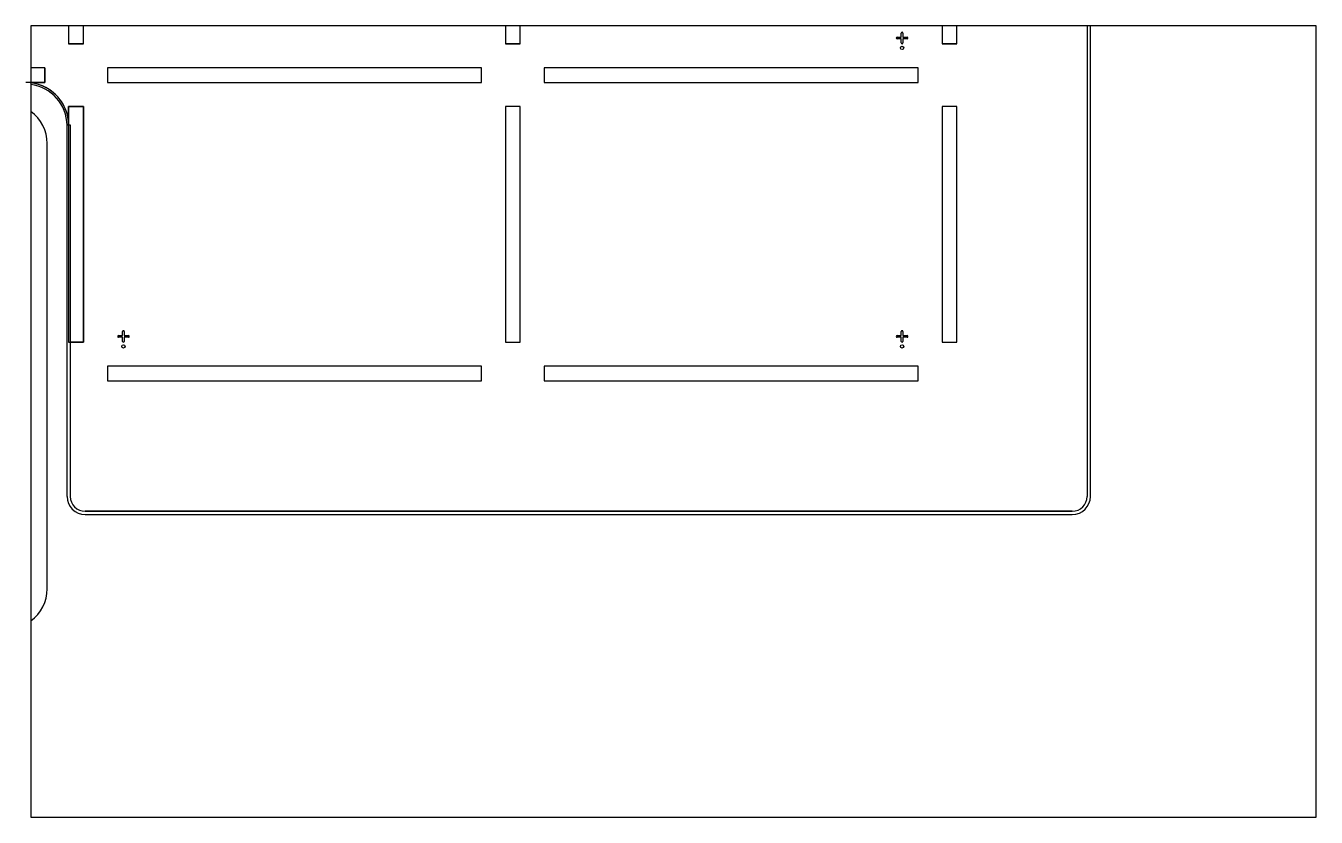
# Model space of a CAD drawing. Header units: millimetres. Extents: x -82 to 310, y -400 to -160.
import ezdxf

# ---------------------------------------------------------------- set-up
doc = ezdxf.new("R2010")
doc.units = ezdxf.units.MM
doc.layers.get('0').update_dxf_attribs({"linetype": 'CONTINUOUS'})

msp = doc.modelspace()

# ---------------------------------------------------------------- linework, layer by layer
for p, q in [((241.5, -160), (240.5, -160)), ((240.5, -160), (240.5, -302.71)), ((241.5, -302.71), (241.5, -160)), ((182.62, -163.71), (182.62, -163.7)), ((182.87, -163.46), (184.12, -163.46)), ((184.12, -163.96), (182.87, -163.96)), ((184.12, -163.46), (184.12, -162.2)), ((184.12, -165.21), (184.12, -163.96)), ((184.37, -161.96), (184.37, -161.96)), ((184.62, -162.2), (184.62, -163.46)), ((184.62, -163.46), (185.87, -163.46)), ((184.62, -163.96), (184.62, -165.21)), ((185.87, -163.96), (184.62, -163.96)), ((186.12, -163.7), (186.12, -163.71)), ((-64, -165.46), (-68.5, -165.46)), ((68.5, -165.46), (64, -165.46)), ((184.37, -165.46), (184.37, -165.46)), ((201, -165.46), (196.5, -165.46)), ((-75.75, -172.71), (-75.75, -177.21)), ((-75.75, -177.21), (-81.5, -177.21)), ((-68.5, -190.21), (-68.5, -184.46)), ((-68.5, -184.46), (-64, -184.46)), ((-64, -184.46), (-64, -255.96)), ((-69, -302.71), (-69, -190)), ((-68.5, -190), (-68, -190)), ((-68, -190), (-68, -302.71)), ((-75, -331.21), (-75, -195.21)), ((-75, -331.21), (-75, -195.21)), ((-53.62, -254.21), (-53.62, -254.2)), ((-53.37, -253.96), (-52.12, -253.96)), ((-52.12, -254.46), (-53.37, -254.46)), ((-52.12, -253.96), (-52.12, -252.7)), ((-52.12, -255.71), (-52.12, -254.46)), ((-51.87, -252.46), (-51.87, -252.46)), ((-51.62, -252.7), (-51.62, -253.96)), ((-51.62, -253.96), (-50.37, -253.96)), ((-51.62, -254.46), (-51.62, -255.71)), ((-50.37, -254.46), (-51.62, -254.46)), ((-50.12, -254.2), (-50.12, -254.21)), ((182.62, -254.21), (182.62, -254.2)), ((182.87, -253.96), (184.12, -253.96)), ((184.12, -254.46), (182.87, -254.46)), ((184.12, -253.96), (184.12, -252.7)), ((184.12, -255.71), (184.12, -254.46)), ((184.37, -252.46), (184.37, -252.46)), ((184.62, -252.7), (184.62, -253.96)), ((184.62, -253.96), (185.87, -253.96)), ((184.62, -254.46), (184.62, -255.71)), ((185.87, -254.46), (184.62, -254.46)), ((186.12, -254.2), (186.12, -254.21)), ((-64, -255.96), (-68, -255.96)), ((-68, -255.96), (-68, -302.71)), ((-51.87, -255.96), (-51.87, -255.96)), ((184.37, -255.96), (184.37, -255.96)), ((-63.5, -307.21), (236, -307.21)), ((236, -307.21), (-63.5, -307.21)), ((-63.5, -308.21), (236, -308.21))]:
    msp.add_line(p, q)
for points in [[(-80, -400), (310, -400), (310, -160), (-80, -160)], [(-68.5, -165.46), (-64, -165.46), (-64, -160), (-68.5, -160)], [(64, -165.46), (68.5, -165.46), (68.5, -160), (64, -160)], [(196.5, -165.46), (201, -165.46), (201, -160), (196.5, -160)], [(-80, -177.21), (-75.75, -177.21), (-75.75, -172.71), (-80, -172.71)], [(56.75, -172.71), (-56.75, -172.71), (-56.75, -177.21), (56.75, -177.21)], [(-56.75, -177.21), (56.75, -177.21), (56.75, -172.71), (-56.75, -172.71)], [(189.25, -177.21), (189.25, -172.71), (75.75, -172.71), (75.75, -177.21)], [(75.75, -177.21), (189.25, -177.21), (189.25, -172.71), (75.75, -172.71)], [(-68.5, -255.96), (-64, -255.96), (-64, -184.46), (-68.5, -184.46)], [(64, -255.96), (68.5, -255.96), (68.5, -184.46), (64, -184.46)], [(64, -255.96), (68.5, -255.96), (68.5, -184.46), (64, -184.46)], [(196.5, -255.96), (201, -255.96), (201, -184.46), (196.5, -184.46)], [(196.5, -255.96), (201, -255.96), (201, -184.46), (196.5, -184.46)], [(-56.75, -263.21), (-56.75, -267.71), (56.75, -267.71), (56.75, -263.21)], [(-56.75, -267.71), (56.75, -267.71), (56.75, -263.21), (-56.75, -263.21)], [(189.25, -263.21), (75.75, -263.21), (75.75, -267.71), (189.25, -267.71)], [(75.75, -267.71), (189.25, -267.71), (189.25, -263.21), (75.75, -263.21)]]:
    msp.add_lwpolyline(points, close=True)
for centre in [(184.37, -166.71), (-51.87, -257.21), (184.37, -257.21)]:
    msp.add_circle(centre, 0.5)
for centre, radius, start, end in [((-81.5, -190.21), 13, 0, 90), ((-81.5, -190.21), 13, 0, 83.3742), ((-81.5, -190.21), 12.5, 0, 83.1079), ((-87, -195.71), 12, 0, 54.3147), ((-63.5, -302.71), 5.5, 180, 270), ((-63.5, -302.71), 4.5, 180, 270), ((-63.5, -302.71), 4.5, 180, 270), ((236, -302.71), 4.5, -90, 0), ((236, -302.71), 5.5, -90, 0), ((236, -302.71), 4.5, -90, 0), ((-87, -330.71), 12, -54.3147, 0)]:
    msp.add_arc(centre, radius, start, end)
for centre, major_axis, start_param, end_param in [((183.11, -163.95), (0.429, -0.429), 2.617994, 3.665191), ((183.11, -163.46), (-0.429, -0.429), 5.759587, 6.806784), ((184.61, -162.45), (0.429, -0.429), 2.617994, 3.665191), ((184.13, -162.45), (-0.429, -0.429), 2.617994, 3.665191), ((185.63, -163.95), (-0.429, -0.429), 2.617994, 3.665191), ((185.63, -163.46), (0.429, -0.429), 5.759587, 6.806784), ((184.61, -164.96), (-0.429, -0.429), 5.759587, 6.806784), ((184.13, -164.96), (0.429, -0.429), 5.759587, 6.806784), ((-53.13, -254.45), (0.429, -0.429), 2.617994, 3.665191), ((-53.13, -253.96), (-0.429, -0.429), 5.759587, 6.806784), ((-51.63, -252.95), (0.429, -0.429), 2.617994, 3.665191), ((-52.11, -252.95), (-0.429, -0.429), 2.617994, 3.665191), ((-50.61, -254.45), (-0.429, -0.429), 2.617994, 3.665191), ((-50.61, -253.96), (0.429, -0.429), 5.759587, 6.806784), ((183.11, -254.45), (0.429, -0.429), 2.617994, 3.665191), ((183.11, -253.96), (-0.429, -0.429), 5.759587, 6.806784), ((184.61, -252.95), (0.429, -0.429), 2.617994, 3.665191), ((184.13, -252.95), (-0.429, -0.429), 2.617994, 3.665191), ((185.63, -254.45), (-0.429, -0.429), 2.617994, 3.665191), ((185.63, -253.96), (0.429, -0.429), 5.759587, 6.806784), ((-51.63, -255.46), (-0.429, -0.429), 5.759587, 6.806784), ((-52.11, -255.46), (0.429, -0.429), 5.759587, 6.806784), ((184.61, -255.46), (-0.429, -0.429), 5.759587, 6.806784), ((184.13, -255.46), (0.429, -0.429), 5.759587, 6.806784)]:
    msp.add_ellipse(centre, major_axis=major_axis, ratio=0.57735, start_param=start_param, end_param=end_param)

doc.saveas('drawing.dxf')
